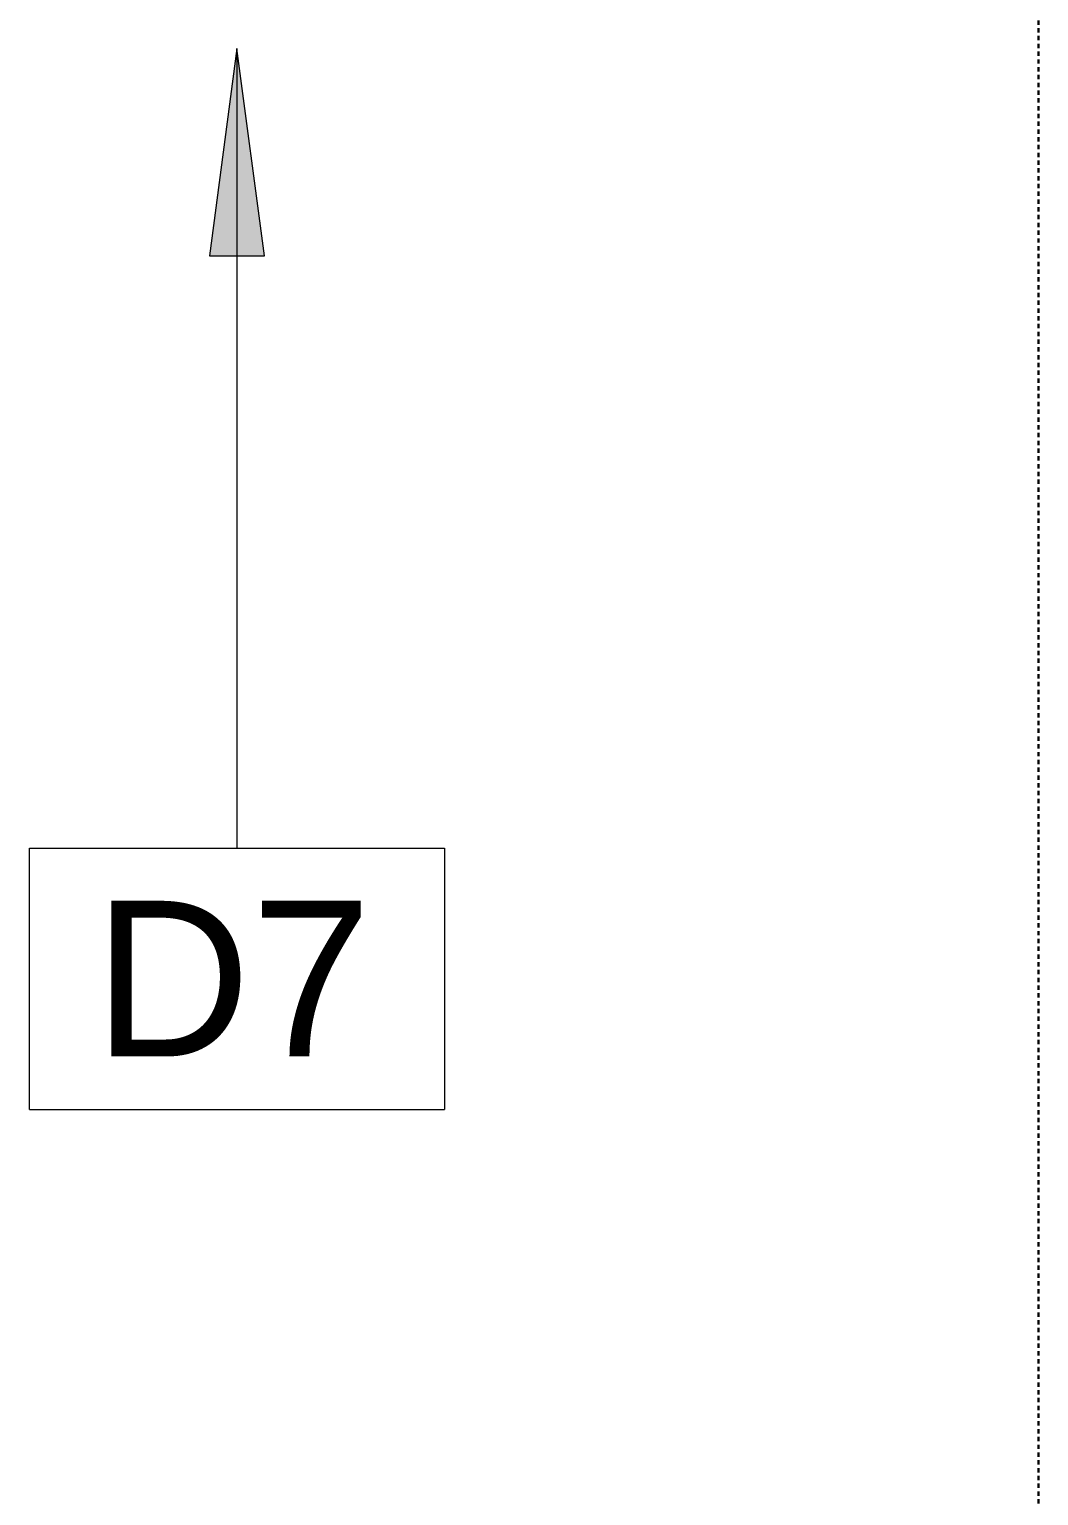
# Model space of a CAD drawing. Header units: inches. Extents: x -1176 to 1551, y -3558 to 978.
# Drawn here: x 655.61 to 684.78, y 512.88 to 555.28 of the extents above; entities that cross this region are included whole.
import ezdxf

# ---------------------------------------------------------------- set-up
doc = ezdxf.new("R2010")
doc.units = ezdxf.units.IN
doc.header["$MEASUREMENT"] = 0
doc.linetypes.add('Demolished', pattern=[0.1875, 0.125, -0.0625])
doc.layers.add('A-ANNO-KEYN', color=231, linetype='Continuous', lineweight=9)
doc.layers.add('A-WALL', color=113, linetype='Continuous', lineweight=18)
doc.styles.add('Arial', font='arial.ttf', dxfattribs={"height": 4.5})

# ---------------------------------------------------------------- blocks, each defined once
blk = doc.blocks.new('Keynote Tag - Keynote Number - Boxed-135510-1st Floor Demo')
at = {"layer": 'A-ANNO-KEYN'}
for p, q in [((-0.125, -0.07924), (-0.125, 0.07812)), ((-0.125, 0.07812), (0.125, 0.07812)), ((0.125, 0.07812), (0.125, -0.07924)), ((-0.125, -0.07924), (0.125, -0.07924))]:
    blk.add_line(p, q, dxfattribs=at)

msp = doc.modelspace()

# ---------------------------------------------------------------- hatches: boundary and pattern name
at = {"layer": 'A-ANNO-KEYN'}
msp.add_hatch(color=256, dxfattribs=at).paths.add_polyline_path([(661.612, 554.726), (660.822, 548.726), (662.402, 548.726)], flags=0)

# ---------------------------------------------------------------- linework, layer by layer
for p, q in [((661.612, 554.726), (660.822, 548.726)), ((662.402, 548.726), (661.612, 554.726)), ((661.612, 554.726), (661.612, 531.607)), ((660.822, 548.726), (662.402, 548.726))]:
    msp.add_line(p, q, dxfattribs=at)
at = {"layer": 'A-WALL', "color": 10, "linetype": 'Demolished', "lineweight": 30}
msp.add_line((684.776, 567.009), (684.776, 442.759), dxfattribs=at)

# ---------------------------------------------------------------- block references
at = {"layer": 'A-ANNO-KEYN', "xscale": 47.99999999999997, "yscale": 47.99999999999997, "zscale": 47.99999999999997}
msp.add_blockref('Keynote Tag - Keynote Number - Boxed-135510-1st Floor Demo', (661.612, 527.857), dxfattribs=at)

# ---------------------------------------------------------------- texts
at = {"layer": 'A-ANNO-KEYN', "insert": (657.469, 530.083), "char_height": 4.5, "width": 9.8475, "attachment_point": 1, "style": 'Arial'}
msp.add_mtext('D7', dxfattribs=at)

doc.saveas('drawing.dxf')
